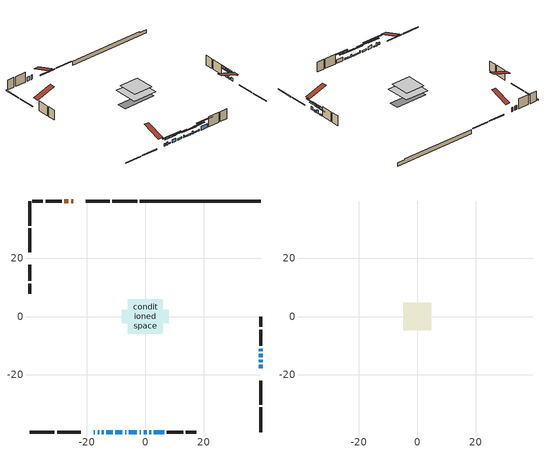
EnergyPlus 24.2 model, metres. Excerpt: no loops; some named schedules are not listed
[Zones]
conditioned space
 floor outside (Floor1 construction): -1.68,-1.68 -1.68,1.68 1.68,1.68 1.68,-1.68 z0.45
 floor adiabatic (AdiabaticFloorConstruction): -5.95,-5.95 -5.95,5.95 5.95,5.95 5.95,-5.95 z2.89
 floor foundation (Slab1 construction): -8.11,-2.26 -8.11,2.26 8.11,2.26 8.11,-2.26 z-1.68
 wall outside (RimJoist1 construction): -2.82,39.56 -11.25,39.56 / -39.56,-39.56 -31.14,-39.56 / -39.56,39.56 -39.56,31.14 / 39.56,-39.56 39.56,-31.14 z0.45:0.75
 wall outside (RimJoist2 construction): -12.18,39.56 -20.36,39.56 / -30.21,-39.56 -22.02,-39.56 / -39.56,30.21 -39.56,22.02 / 39.56,-30.21 39.56,-22.02 z0.45:0.75
 wall outside (AdiabaticWallConstruction 1): -24.66,39.56 -25.41,39.56 / -26.33,39.56 -27.7,39.56 z0.45:2.48
 wall outside (AdiabaticWallConstruction): -17.72,-39.56 -17.23,-39.56 / -6.9,-39.56 -6.52,-39.56 / -1.92,-39.56 -1.5,-39.56 z0.45:1.67; -16.31,-39.56 -15.75,-39.56 z0.45:1.98; 39.56,-17.72 39.56,-16.55 / -13.33,-39.56 -11.2,-39.56 z0.45:1.97; -14.82,-39.56 -14.26,-39.56 / -5.59,-39.56 -2.85,-39.56 / 39.56,-11.88 39.56,-10.97 z0.45:1.01; -10.27,-39.56 -7.83,-39.56 / 39.56,-15.62 39.56,-14.81 z0.45:1.31; 39.56,-13.88 39.56,-12.81 z0.45:2.13; -0.57,-39.56 0.45,-39.56 z0.45:1.06; 1.37,-39.56 2.04,-39.56 z0.45:1.27; 2.96,-39.56 6.51,-39.56 z0.45:2.23
 wall outside (Wall1 construction): -28.63,39.56 -34.16,39.56 / 7.44,-39.56 12.97,-39.56 / -39.56,17.72 -39.56,12.2 / 39.56,-10.04 39.56,-4.52 z0.45:5.33
 wall outside (Wall2 construction): -35.08,39.56 -38.63,39.56 / 13.9,-39.56 17.44,-39.56 / -39.56,11.27 -39.56,7.72 / 39.56,-3.59 39.56,-0.04 z0.45:5.33
 wall foundation (FoundationWall1 construction): -1.89,39.56,-1.68 -1.89,39.56,0.45 35.42,39.56,0.45 35.42,39.56,-0.04 39.56,39.56,-0.04 39.56,39.56,-1.68
 window (WindowConstruction 10): -17.72,-39.56 -17.24,-39.56 z0.45:1.67
 window (WindowConstruction 3): -16.31,-39.56 -15.75,-39.56 z0.45:1.97
 window (WindowConstruction 4): 39.56,-17.72 39.56,-16.55 z0.45:1.97
 window (WindowConstruction 5): -14.82,-39.56 -14.26,-39.56 z0.45:1.01
 window (WindowConstruction 6): -13.33,-39.56 -11.2,-39.56 z0.45:1.97
 window (WindowConstruction 7): -10.27,-39.56 -7.83,-39.56 z0.45:1.31
 window (WindowConstruction 11): -6.9,-39.56 -6.52,-39.56 z0.45:1.67
 window (WindowConstruction 8): 39.56,-15.62 39.56,-14.81 z0.45:1.31
 window (WindowConstruction 9): 39.56,-13.88 39.56,-12.81 z0.45:2.13
 window (WindowConstruction 13): -5.59,-39.56 -2.85,-39.56 z0.45:1.01
 window (WindowConstruction 14): 39.56,-11.88 39.56,-10.97 z0.45:1.01
 window (WindowConstruction 12): -1.92,-39.56 -1.5,-39.56 z0.45:1.67
 window (WindowConstruction): -0.57,-39.56 0.45,-39.56 z0.45:1.06
 window (WindowConstruction 1): 1.37,-39.56 2.04,-39.56 z0.45:1.26
 window (WindowConstruction 2): 2.96,-39.56 6.51,-39.56 z0.45:2.23
 door (Door): -24.66,39.56 -25.41,39.56 z0.45:2.48
 door (Door 1): -26.34,39.56 -27.7,39.56 z0.45:2.48
 ceiling adiabatic (AdiabaticFloorConstruction): 5.95,-5.95 5.95,5.95 -5.95,5.95 -5.95,-5.95 z2.89
attic - vented
 floor to conditioned space (Floor2 construction Reversed): -4.76,-4.76 -4.76,4.76 4.76,4.76 4.76,-4.76 z5.33
 roof outside (Roof1 construction): -23.74,39.56,5.33 -23.74,30.29,8.42 -21.29,30.29,8.42 -21.29,39.56,5.33; -18.65,-39.56,5.33 -18.65,-30.29,8.42 -21.09,-30.29,8.42 -21.09,-39.56,5.33; -39.56,18.65,5.33 -30.29,18.65,8.42 -30.29,21.09,8.42 -39.56,21.09,5.33; 39.56,-18.65,5.33 30.29,-18.65,8.42 30.29,-21.09,8.42 39.56,-21.09,5.33
shading: -13.11,-39.56 -18.95,-39.56 -18.95,-39.97 -13.11,-39.97 z4.61; 39.56,-13.91 39.56,-20.36 39.97,-20.36 39.97,-13.91 z4.61; -11.62,-39.56 -17.46,-39.56 -17.46,-39.97 -11.62,-39.97 z3.65; -8.56,-39.56 -15.97,-39.56 -15.97,-39.97 -8.56,-39.97 z4.61; -5.19,-39.56 -12.91,-39.56 -12.91,-39.97 -5.19,-39.97 z3.95; 39.56,-12.17 39.56,-18.26 39.97,-18.26 39.97,-12.17 z3.95; 39.56,-10.17 39.56,-16.52 39.97,-16.52 39.97,-10.17 z4.77; -0.21,-39.56 -8.23,-39.56 -8.23,-39.97 -0.21,-39.97 z3.65; 39.56,-8.33 39.56,-14.52 39.97,-14.52 39.97,-8.33 z3.65; 3.08,-39.56 -3.21,-39.56 -3.21,-39.97 3.08,-39.97 z3.7; 4.67,-39.56 -1.27,-39.56 -1.27,-39.97 4.67,-39.97 z3.9; 9.15,-39.56 0.32,-39.56 0.32,-39.97 9.15,-39.97 z4.87
[Building]
Building 1: Terrain=Suburbs
[Site:Location]
London AP_ON: Latitude {deg}=43.03; Longitude {deg}=-81.15; Time Zone {hr}=-5; Elevation {m}=278; Keep Site Location Information=Yes
[Site:GroundTemperature:Shallow]
3.98693, 1.93205, 1.76749, 2.74264, 6.6573, 10.5537, 13.9317, 16.0716, 16.2534, 14.513, 11.2211, 7.44421
[Site:WaterMainsTemperature]
Calculation Method=Schedule; Temperature Schedule=mains temperature schedule
[Material] Roughness=Rough; Thermal Absorptance=0.9
Name | Thickness {m} | Conductivity {W/m-K} | Density {kg/m3} | Specific Heat {J/kg-K} | Solar Absorptance | Visible Absorptance
asphalt or fiberglass shingles | 0.00635 | 0.162714 | 1121.4 | 1465.45 | 0.4 | 0.4
ceiling loosefill ins | 0.254 | 0.0480833 | 16.02 | 1046.75 | 0.7 | 0.7
ceiling stud and cavity | 0.1397 | 0.0774022 | 65.682 | 1177.47 | 0.7 | 0.7
concrete 4.0 in. | 0.1016 | 1.803125 | 2242.8 | 837.4 | 0.7 | 0.7
concrete 8.0 in. | 0.2032 | 1.803125 | 2242.8 | 837.4 | 0.7 | 0.7
door material | 0.04445 | 0.20624 | 512.64 | 1214.23 | 0.7 | 0.7
door material 1 | 0.04445 | 0.053851 | 512.64 | 1214.23 | 0.7 | 0.7
floor covering | 0.0127 | 0.0433444 | 54.468 | 1339.84 | 0.6 | 0.6
floor rigid ins; rim joist rigid ins | 0.051816 | 0.029427 | 32.04 | 1214.23 | 0.7 | 0.7
floor rigid ins 1; wall rigid ins | 0.512978 | 0.029427 | 32.04 | 1214.23 | 0.7 | 0.7
floor stud and cavity | 0.1397 | 0.302588 | 92.3553 | 1139.71 | 0.7 | 0.7
floor stud and cavity 1 | 0.1397 | 1.75129 | 37.0049 | 1207.88 | 0.7 | 0.7
furniture material conditioned space 1 | 0.1524 | 0.115458 | 640.8 | 1214.23 | 0.6 | 0.6
gypsum board | 0.0127 | 0.160291 | 801 | 837.4 | 0.6 | 0.6
osb sheathing 0.5 in. | 0.0127 | 0.115458 | 512.64 | 1214.23 | 0.7 | 0.7
osb sheathing 0.75 in. | 0.01905 | 0.115458 | 512.64 | 1214.23 | 0.7 | 0.7
osb sheathing 2.0 in. | 0.0508 | 0.115458 | 512.64 | 1214.23 | 0.7 | 0.7
rim joist stud and cavity | 0.0508 | 0.243296 | 125.044 | 1163.47 | 0.6 | 0.6
rim joist stud and cavity 1 | 0.0508 | 0.107068 | 50.32683 | 1063.81 | 0.6 | 0.6
wall stud and cavity | 0.1397 | 0.0759218 | 139.0536 | 1170.24 | 0.7 | 0.7
wall stud and cavity 1 | 0.1397 | 0.0772525 | 139.0536 | 1170.24 | 0.7 | 0.7
wall stud and cavity 2 | 0.0889 | 0.380278 | 52.3479 | 1209.89 | 0.7 | 0.7
wall stud and cavity 3 | 0.0889 | 0.391764 | 83.0341 | 1211.67 | 0.7 | 0.7
wood siding | 0.0254 | 0.102417 | 544.68 | 1172.36 | 0.4 | 0.4
wood siding 1; wood siding 2; wood siding 3 | 0.0254 | 0.102417 | 544.68 | 1172.36 | 0.7 | 0.7
[WindowMaterial:SimpleGlazingSystem]
Name | U-Factor {W/m2-K} | Solar Heat Gain Coefficient
WindowMaterial | 2.76632 | 0.47
WindowMaterial 1 | 2.76291 | 0.46
WindowMaterial 10 | 4.59521 | 0.54
WindowMaterial 11 | 2.76064 | 0.45
WindowMaterial 2 | 2.779381 | 0.55
WindowMaterial 3 | 2.25473 | 0.49
WindowMaterial 4 | 2.787898 | 0.61
WindowMaterial 5 | 2.75326 | 0.44
WindowMaterial 6 | 2.78563 | 0.58
WindowMaterial 7 | 2.770864 | 0.49
WindowMaterial 8 | 2.78619 | 0.58
WindowMaterial 9 | 4.95519 | 0.58
[Construction]
AdiabaticFloorConstruction: floor stud and cavity 1, floor rigid ins 1, osb sheathing 0.75 in., floor covering
AdiabaticWallConstruction: wood siding 2, wall rigid ins, wall stud and cavity 2, gypsum board
AdiabaticWallConstruction 1: wood siding 3, wall rigid ins, wall stud and cavity 2, gypsum board
Door: door material
Door 1: door material 1
Floor1 construction: floor stud and cavity, floor rigid ins, osb sheathing 0.75 in., floor covering
Floor2 construction Reversed: gypsum board, ceiling stud and cavity, ceiling loosefill ins
FoundationWall1 construction: concrete 8.0 in.
furniture construction conditioned space 1: furniture material conditioned space 1
PartitionWallConstruction: gypsum board, wall stud and cavity 3, gypsum board
RimJoist1 construction: wood siding 1, rim joist rigid ins, osb sheathing 2.0 in., rim joist stud and cavity
RimJoist2 construction: wood siding 1, rim joist stud and cavity 1
Roof1 construction: asphalt or fiberglass shingles
Slab1 construction: concrete 4.0 in.
Wall1 construction: wood siding, osb sheathing 0.5 in., wall stud and cavity, gypsum board
Wall2 construction: wood siding, osb sheathing 0.5 in., wall stud and cavity 1, gypsum board
WindowConstruction: WindowMaterial
WindowConstruction 1: WindowMaterial 1
WindowConstruction 10: WindowMaterial 9
WindowConstruction 11: WindowMaterial 10
WindowConstruction 12; WindowConstruction 13; WindowConstruction 14: WindowMaterial 11
WindowConstruction 2: WindowMaterial 2
WindowConstruction 3: WindowMaterial 3
WindowConstruction 4: WindowMaterial 4
WindowConstruction 5: WindowMaterial 5
WindowConstruction 6: WindowMaterial 6
WindowConstruction 7; WindowConstruction 8: WindowMaterial 7
WindowConstruction 9: WindowMaterial 8
[Zone] Multiplier=1; Part of Total Floor Area=Yes
Name | Volume {m3}
attic - vented | 45.5185
conditioned space | 571.8
[Space]
Name | Zone | Volume {m3}
attic - vented 1 | attic - vented | 45.5185
conditioned space 1 | conditioned space | 571.8
[ZoneInfiltration:EffectiveLeakageArea]
infil attic - vented 1: Zone or Space=attic - vented 1; Schedule=Always On Discrete; Effective Air Leakage Area {cm2}=3957.38; Stack Coefficient=0.000215002; Wind Coefficient=9.90698e-06
[ZoneMixing]
whole house fan mix: Zone or Space=attic - vented; Schedule=Always On Continuous; Design Flow Rate Calculation Method=Flow/Zone; Design Flow Rate {m3/s}=0; Source Zone or Space=conditioned space
[SurfaceProperty:ExposedFoundationPerimeter]
Slab1: Exposed Perimeter Calculation Method=TotalExposedPerimeter; Total Exposed Perimeter {m}=41.454
[InternalMass] Zone or ZoneList=conditioned space; Space or SpaceList=conditioned space 1
Name | Construction | Surface Area {m2}
furniture mass conditioned space 1 | furniture construction conditioned space 1 | 90.3481
partition wall mass | PartitionWallConstruction | 225.87
[Lights]
interior lighting: Zone or ZoneList or Space or SpaceList=conditioned space 1; Schedule=interior lighting schedule; Design Level Calculation Method=LightingLevel; Lighting Level {W}=343.2; Return Air Fraction=0; Fraction Radiant=0.6; Fraction Visible=0.2; Fraction Replaceable=1
[People]
occupants: Zone or ZoneList or Space or SpaceList=conditioned space 1; Number of People Schedule=occupants schedule; Number of People Calculation Method=People; Number of People=3; Fraction Radiant=0.314171; Sensible Heat Fraction=0.56303; Activity Level Schedule=occupants activity schedule; Carbon Dioxide Generation Rate {m3/s-W}=0; Enable ASHRAE 55 Comfort Warnings=No; Mean Radiant Temperature Calculation Type=EnclosureAveraged
[ElectricEquipment] Zone or ZoneList or Space or SpaceList=conditioned space 1; Design Level Calculation Method=EquipmentLevel
Name | Schedule | Design Level {W} | Fraction Latent | Fraction Radiant | Fraction Lost
clothes dryer | clothes dryer schedule | 140.772 | 0.015 | 0.081 | 0.85
clothes washer | clothes washer schedule | 32.1985 | 0.03 | 0.162 | 0.7
cooking range | cooking range schedule | 215.147 | 0.08 | 0.432 | 0.2
dishwasher | dishwasher schedule | 66.8632 | 0.3 | 0.18 | 0.4
fridge | fridge schedule | 72.9452 | 0 | 0.6 | 0
mech vent bath fan 0 | mech vent bath fan 0 schedule | 50.2 | 0 | 0 | 1
mech vent bath fan 1 | mech vent bath fan 1 schedule | 50.2 | 0 | 0 | 1
mech vent house fan | mech vent house fan schedule | 0 | 0 | 0 | 1
mech vent house fan cfis | mech vent house fan cfis schedule | 0 | 0 | 0 | 0
mech vent range fan 0 | mech vent range fan 0 schedule | 57 | 0 | 0 | 1
misc plug loads | misc plug loads schedule | 494.7 | 0.045 | 0.513 | 0.1
whole house fan | Always On Discrete | 0 | 0 | 0 | 1
[OtherEquipment] Zone or ZoneList or Space or SpaceList=conditioned space 1; Design Level Calculation Method=EquipmentLevel
Name | Fuel Type | Schedule | Design Level {W} | Fraction Latent | Fraction Radiant | Fraction Lost
clothes dryer 1 | Electricity | clothes dryer schedule | 0 | 0.015 | 0.081 | 0.85
cooking range 1 | Electricity | cooking range schedule | 0 | 0.08 | 0.432 | 0.2
general water use latent | None | general water use schedule | 62.594 | 1 | 0 | 0
general water use sensible | None | general water use schedule | -61.6891 | 0 | 0.6 | 0
mech vent house fan latent load | None | Always On Discrete | 0 | 1 | 0 | 0
mech vent house fan sensible load | None | Always On Discrete | 0 | 0 | 0 | 0
water heater energy adjustment1 | NaturalGas | Always On Discrete | 0.01 | 0 | 0 | 1
[ZoneInfiltration:DesignFlowRate] Zone or ZoneList or Space or SpaceList=conditioned space 1; Schedule=Always On Discrete; Design Flow Rate Calculation Method=Flow/Zone; Design Flow Rate {m3/s}=0
infil flow; natural vent flow; whole house fan flow
[AvailabilityManager:Scheduled]
central ac and furnace airloop Availability Manager: Schedule=Always On Discrete
[Foundation:Kiva]
Foundation Kiva 1: Initial Indoor Air Temperature {C}=18; Wall Height Above Grade {m}=0.450007; Wall Depth Below Slab {m}=0.2032
[Foundation:Kiva:Settings]
Soil Conductivity {W/m-K}=0.849921; Soil Density {kg/m3}=1842.3; Soil Specific Heat {J/kg-K}=418.7; Ground Solar Absorptivity=0.9; Ground Thermal Absorptivity=0.9; Ground Surface Roughness {m}=0.03; Far-Field Width {m}=40; Deep-Ground Boundary Condition=ZeroFlux; Deep-Ground Depth {m}=40; Minimum Cell Dimension {m}=0.2; Maximum Cell Growth Coefficient=3; Simulation Timestep=Timestep
[Exterior:Lights]
exterior lighting: Schedule=exterior lighting schedule; Design Level {W}=75.6
[EnergyManagementSystem:GlobalVariable]
central_ac_and_furnace_airloop_Fan_RTF
infil_program_Qfan
infil_program_Qinf
natural_vent_program_Qnv
natural_vent_program_Qwhf
[EnergyManagementSystem:Sensor]
Name | Output:Variable or Output:Meter Index Key | Output:Variable or Output:Meter
airflow_gain | infil flow | Infiltration Sensible Heat Gain Energy
airflow_gain_1 | natural vent flow | Infiltration Sensible Heat Gain Energy
airflow_gain_2 | whole house fan flow | Infiltration Sensible Heat Gain Energy
airflow_loss | infil flow | Infiltration Sensible Heat Loss Energy
airflow_loss_1 | natural vent flow | Infiltration Sensible Heat Loss Energy
airflow_loss_2 | whole house fan flow | Infiltration Sensible Heat Loss Energy
clg_load_cond |  | Cooling:EnergyTransfer:Zone:CONDITIONED SPACE
clg_sp_s; clg_sp_s_1 | cooling setpoint | Schedule Value
clothes_dryer_exhaust_0_sch_s | clothes dryer exhaust 0 schedule | Schedule Value
cool_season | cooling season schedule | Schedule Value
htg_load_cond |  | Heating:EnergyTransfer:Zone:CONDITIONED SPACE
htg_sp_s; htg_sp_s_1 | heating setpoint | Schedule Value
ig_ee_conv | clothes dryer | Electric Equipment Convective Heating Energy
ig_ee_conv_2 | cooking range | Electric Equipment Convective Heating Energy
ig_ee_conv_4 | fridge | Electric Equipment Convective Heating Energy
ig_ee_conv_5 | misc plug loads | Electric Equipment Convective Heating Energy
ig_ee_conv_6 | whole house fan | Electric Equipment Convective Heating Energy
ig_ee_rad | clothes dryer | Electric Equipment Radiant Heating Energy
ig_ee_rad_2 | cooking range | Electric Equipment Radiant Heating Energy
ig_ee_rad_4 | fridge | Electric Equipment Radiant Heating Energy
ig_ee_rad_5 | misc plug loads | Electric Equipment Radiant Heating Energy
ig_ee_rad_6 | whole house fan | Electric Equipment Radiant Heating Energy
ig_lgt_conv | interior lighting | Lights Convective Heating Energy
ig_lgt_rad | interior lighting | Lights Radiant Heating Energy
ig_lgt_vis | interior lighting | Lights Visible Radiation Heating Energy
ig_oe_conv | clothes dryer 1 | Other Equipment Convective Heating Energy
ig_oe_conv_1 | cooking range 1 | Other Equipment Convective Heating Energy
ig_oe_conv_2 | general water use latent | Other Equipment Convective Heating Energy
ig_oe_conv_3 | general water use sensible | Other Equipment Convective Heating Energy
ig_oe_conv_4 | water heater energy adjustment1 | Other Equipment Convective Heating Energy
ig_oe_rad | clothes dryer 1 | Other Equipment Radiant Heating Energy
ig_oe_rad_1 | cooking range 1 | Other Equipment Radiant Heating Energy
ig_oe_rad_2 | general water use latent | Other Equipment Radiant Heating Energy
ig_oe_rad_3 | general water use sensible | Other Equipment Radiant Heating Energy
ig_oe_rad_4 | water heater energy adjustment1 | Other Equipment Radiant Heating Energy
ig_ppl_conv | occupants | People Convective Heating Energy
ig_ppl_rad | occupants | People Radiant Heating Energy
im_conv | furniture mass conditioned space 1 | Surface Inside Face Convection Heat Gain Energy
im_conv_1 | partition wall mass | Surface Inside Face Convection Heat Gain Energy
im_ig | furniture mass conditioned space 1 | Surface Inside Face Internal Gains Radiation Heat Gain Energy
im_ig_1 | partition wall mass | Surface Inside Face Internal Gains Radiation Heat Gain Energy
im_lgt | furniture mass conditioned space 1 | Surface Inside Face Lights Radiation Heat Gain Energy
im_lgt_1 | partition wall mass | Surface Inside Face Lights Radiation Heat Gain Energy
im_sol | furniture mass conditioned space 1 | Surface Inside Face Solar Radiation Heat Gain Energy
im_sol_1 | partition wall mass | Surface Inside Face Solar Radiation Heat Gain Energy
im_surf | furniture mass conditioned space 1 | Surface Inside Face Net Surface Thermal Radiation Heat Gain Energy
im_surf_1 | partition wall mass | Surface Inside Face Net Surface Thermal Radiation Heat Gain Energy
mech_vent_bath_fan_0_sch_s | mech vent bath fan 0 schedule | Schedule Value
mech_vent_bath_fan_1_sch_s | mech vent bath fan 1 schedule | Schedule Value
mech_vent_range_fan_0_sch_s | mech vent range fan 0 schedule | Schedule Value
mv_conv | mech vent bath fan 0 | Electric Equipment Convective Heating Energy
mv_conv_1 | mech vent bath fan 1 | Electric Equipment Convective Heating Energy
mv_conv_2 | mech vent house fan | Electric Equipment Convective Heating Energy
mv_conv_3 | mech vent house fan cfis | Electric Equipment Convective Heating Energy
mv_conv_4 | mech vent range fan 0 | Electric Equipment Convective Heating Energy
mv_conv_5 | mech vent house fan latent load | Other Equipment Convective Heating Energy
mv_conv_6 | mech vent house fan sensible load | Other Equipment Convective Heating Energy
mv_rad | mech vent bath fan 0 | Electric Equipment Radiant Heating Energy
mv_rad_1 | mech vent bath fan 1 | Electric Equipment Radiant Heating Energy
mv_rad_2 | mech vent house fan | Electric Equipment Radiant Heating Energy
mv_rad_3 | mech vent house fan cfis | Electric Equipment Radiant Heating Energy
mv_rad_4 | mech vent range fan 0 | Electric Equipment Radiant Heating Energy
mv_rad_5 | mech vent house fan latent load | Other Equipment Radiant Heating Energy
mv_rad_6 | mech vent house fan sensible load | Other Equipment Radiant Heating Energy
natural_vent_s | natural vent schedule | Schedule Value
out_pb_s |  | Site Outdoor Air Barometric Pressure
out_wt_s |  | Site Outdoor Air Humidity Ratio
site_vw_s |  | Site Wind Speed
ss_back_out | Window1 | Surface Window Shortwave from Zone Back Out Window Heat Transfer Rate
ss_back_out_1 | Window10 | Surface Window Shortwave from Zone Back Out Window Heat Transfer Rate
ss_back_out_10 | Window25 | Surface Window Shortwave from Zone Back Out Window Heat Transfer Rate
ss_back_out_11 | Window4 | Surface Window Shortwave from Zone Back Out Window Heat Transfer Rate
ss_back_out_12 | Window5 | Surface Window Shortwave from Zone Back Out Window Heat Transfer Rate
ss_back_out_13 | Window6 | Surface Window Shortwave from Zone Back Out Window Heat Transfer Rate
ss_back_out_14 | Window7 | Surface Window Shortwave from Zone Back Out Window Heat Transfer Rate
ss_back_out_2 | Window13 | Surface Window Shortwave from Zone Back Out Window Heat Transfer Rate
ss_back_out_3 | Window14 | Surface Window Shortwave from Zone Back Out Window Heat Transfer Rate
ss_back_out_4 | Window15 | Surface Window Shortwave from Zone Back Out Window Heat Transfer Rate
ss_back_out_5 | Window16 | Surface Window Shortwave from Zone Back Out Window Heat Transfer Rate
ss_back_out_6 | Window2 | Surface Window Shortwave from Zone Back Out Window Heat Transfer Rate
ss_back_out_7 | Window20 | Surface Window Shortwave from Zone Back Out Window Heat Transfer Rate
ss_back_out_8 | Window21 | Surface Window Shortwave from Zone Back Out Window Heat Transfer Rate
ss_back_out_9 | Window22 | Surface Window Shortwave from Zone Back Out Window Heat Transfer Rate
ss_conv | Door1 | Surface Inside Face Convection Heat Gain Energy
ss_conv_1 | Door2 | Surface Inside Face Convection Heat Gain Energy
ss_conv_10 | Window21 | Surface Inside Face Convection Heat Gain Energy
ss_conv_11 | Window22 | Surface Inside Face Convection Heat Gain Energy
ss_conv_12 | Window25 | Surface Inside Face Convection Heat Gain Energy
ss_conv_13 | Window4 | Surface Inside Face Convection Heat Gain Energy
ss_conv_14 | Window5 | Surface Inside Face Convection Heat Gain Energy
ss_conv_15 | Window6 | Surface Inside Face Convection Heat Gain Energy
ss_conv_16 | Window7 | Surface Inside Face Convection Heat Gain Energy
ss_conv_2 | Window1 | Surface Inside Face Convection Heat Gain Energy
ss_conv_3 | Window10 | Surface Inside Face Convection Heat Gain Energy
ss_conv_4 | Window13 | Surface Inside Face Convection Heat Gain Energy
ss_conv_5 | Window14 | Surface Inside Face Convection Heat Gain Energy
ss_conv_6 | Window15 | Surface Inside Face Convection Heat Gain Energy
ss_conv_7 | Window16 | Surface Inside Face Convection Heat Gain Energy
ss_conv_8 | Window2 | Surface Inside Face Convection Heat Gain Energy
ss_conv_9 | Window20 | Surface Inside Face Convection Heat Gain Energy
ss_ig | Door1 | Surface Inside Face Internal Gains Radiation Heat Gain Energy
ss_ig_1 | Door2 | Surface Inside Face Internal Gains Radiation Heat Gain Energy
ss_ig_10 | Window21 | Surface Inside Face Internal Gains Radiation Heat Gain Energy
ss_ig_11 | Window22 | Surface Inside Face Internal Gains Radiation Heat Gain Energy
ss_ig_12 | Window25 | Surface Inside Face Internal Gains Radiation Heat Gain Energy
ss_ig_13 | Window4 | Surface Inside Face Internal Gains Radiation Heat Gain Energy
ss_ig_14 | Window5 | Surface Inside Face Internal Gains Radiation Heat Gain Energy
ss_ig_15 | Window6 | Surface Inside Face Internal Gains Radiation Heat Gain Energy
ss_ig_16 | Window7 | Surface Inside Face Internal Gains Radiation Heat Gain Energy
ss_ig_2 | Window1 | Surface Inside Face Internal Gains Radiation Heat Gain Energy
ss_ig_3 | Window10 | Surface Inside Face Internal Gains Radiation Heat Gain Energy
ss_ig_4 | Window13 | Surface Inside Face Internal Gains Radiation Heat Gain Energy
ss_ig_5 | Window14 | Surface Inside Face Internal Gains Radiation Heat Gain Energy
ss_ig_6 | Window15 | Surface Inside Face Internal Gains Radiation Heat Gain Energy
ss_ig_7 | Window16 | Surface Inside Face Internal Gains Radiation Heat Gain Energy
ss_ig_8 | Window2 | Surface Inside Face Internal Gains Radiation Heat Gain Energy
ss_ig_9 | Window20 | Surface Inside Face Internal Gains Radiation Heat Gain Energy
ss_lgt | Door1 | Surface Inside Face Lights Radiation Heat Gain Energy
ss_lgt_1 | Door2 | Surface Inside Face Lights Radiation Heat Gain Energy
ss_sol | Door1 | Surface Inside Face Solar Radiation Heat Gain Energy
ss_sol_1 | Door2 | Surface Inside Face Solar Radiation Heat Gain Energy
ss_surf | Door1 | Surface Inside Face Net Surface Thermal Radiation Heat Gain Energy
ss_surf_1 | Door2 | Surface Inside Face Net Surface Thermal Radiation Heat Gain Energy
ss_surf_10 | Window21 | Surface Inside Face Net Surface Thermal Radiation Heat Gain Energy
ss_surf_11 | Window22 | Surface Inside Face Net Surface Thermal Radiation Heat Gain Energy
ss_surf_12 | Window25 | Surface Inside Face Net Surface Thermal Radiation Heat Gain Energy
ss_surf_13 | Window4 | Surface Inside Face Net Surface Thermal Radiation Heat Gain Energy
ss_surf_14 | Window5 | Surface Inside Face Net Surface Thermal Radiation Heat Gain Energy
ss_surf_15 | Window6 | Surface Inside Face Net Surface Thermal Radiation Heat Gain Energy
ss_surf_16 | Window7 | Surface Inside Face Net Surface Thermal Radiation Heat Gain Energy
ss_surf_2 | Window1 | Surface Inside Face Net Surface Thermal Radiation Heat Gain Energy
ss_surf_3 | Window10 | Surface Inside Face Net Surface Thermal Radiation Heat Gain Energy
ss_surf_4 | Window13 | Surface Inside Face Net Surface Thermal Radiation Heat Gain Energy
ss_surf_5 | Window14 | Surface Inside Face Net Surface Thermal Radiation Heat Gain Energy
ss_surf_6 | Window15 | Surface Inside Face Net Surface Thermal Radiation Heat Gain Energy
ss_surf_7 | Window16 | Surface Inside Face Net Surface Thermal Radiation Heat Gain Energy
ss_surf_8 | Window2 | Surface Inside Face Net Surface Thermal Radiation Heat Gain Energy
ss_surf_9 | Window20 | Surface Inside Face Net Surface Thermal Radiation Heat Gain Energy
ss_trans_in | Window1 | Surface Window Transmitted Solar Radiation Rate
ss_trans_in_1 | Window10 | Surface Window Transmitted Solar Radiation Rate
ss_trans_in_10 | Window25 | Surface Window Transmitted Solar Radiation Rate
ss_trans_in_11 | Window4 | Surface Window Transmitted Solar Radiation Rate
ss_trans_in_12 | Window5 | Surface Window Transmitted Solar Radiation Rate
ss_trans_in_13 | Window6 | Surface Window Transmitted Solar Radiation Rate
ss_trans_in_14 | Window7 | Surface Window Transmitted Solar Radiation Rate
ss_trans_in_2 | Window13 | Surface Window Transmitted Solar Radiation Rate
ss_trans_in_3 | Window14 | Surface Window Transmitted Solar Radiation Rate
